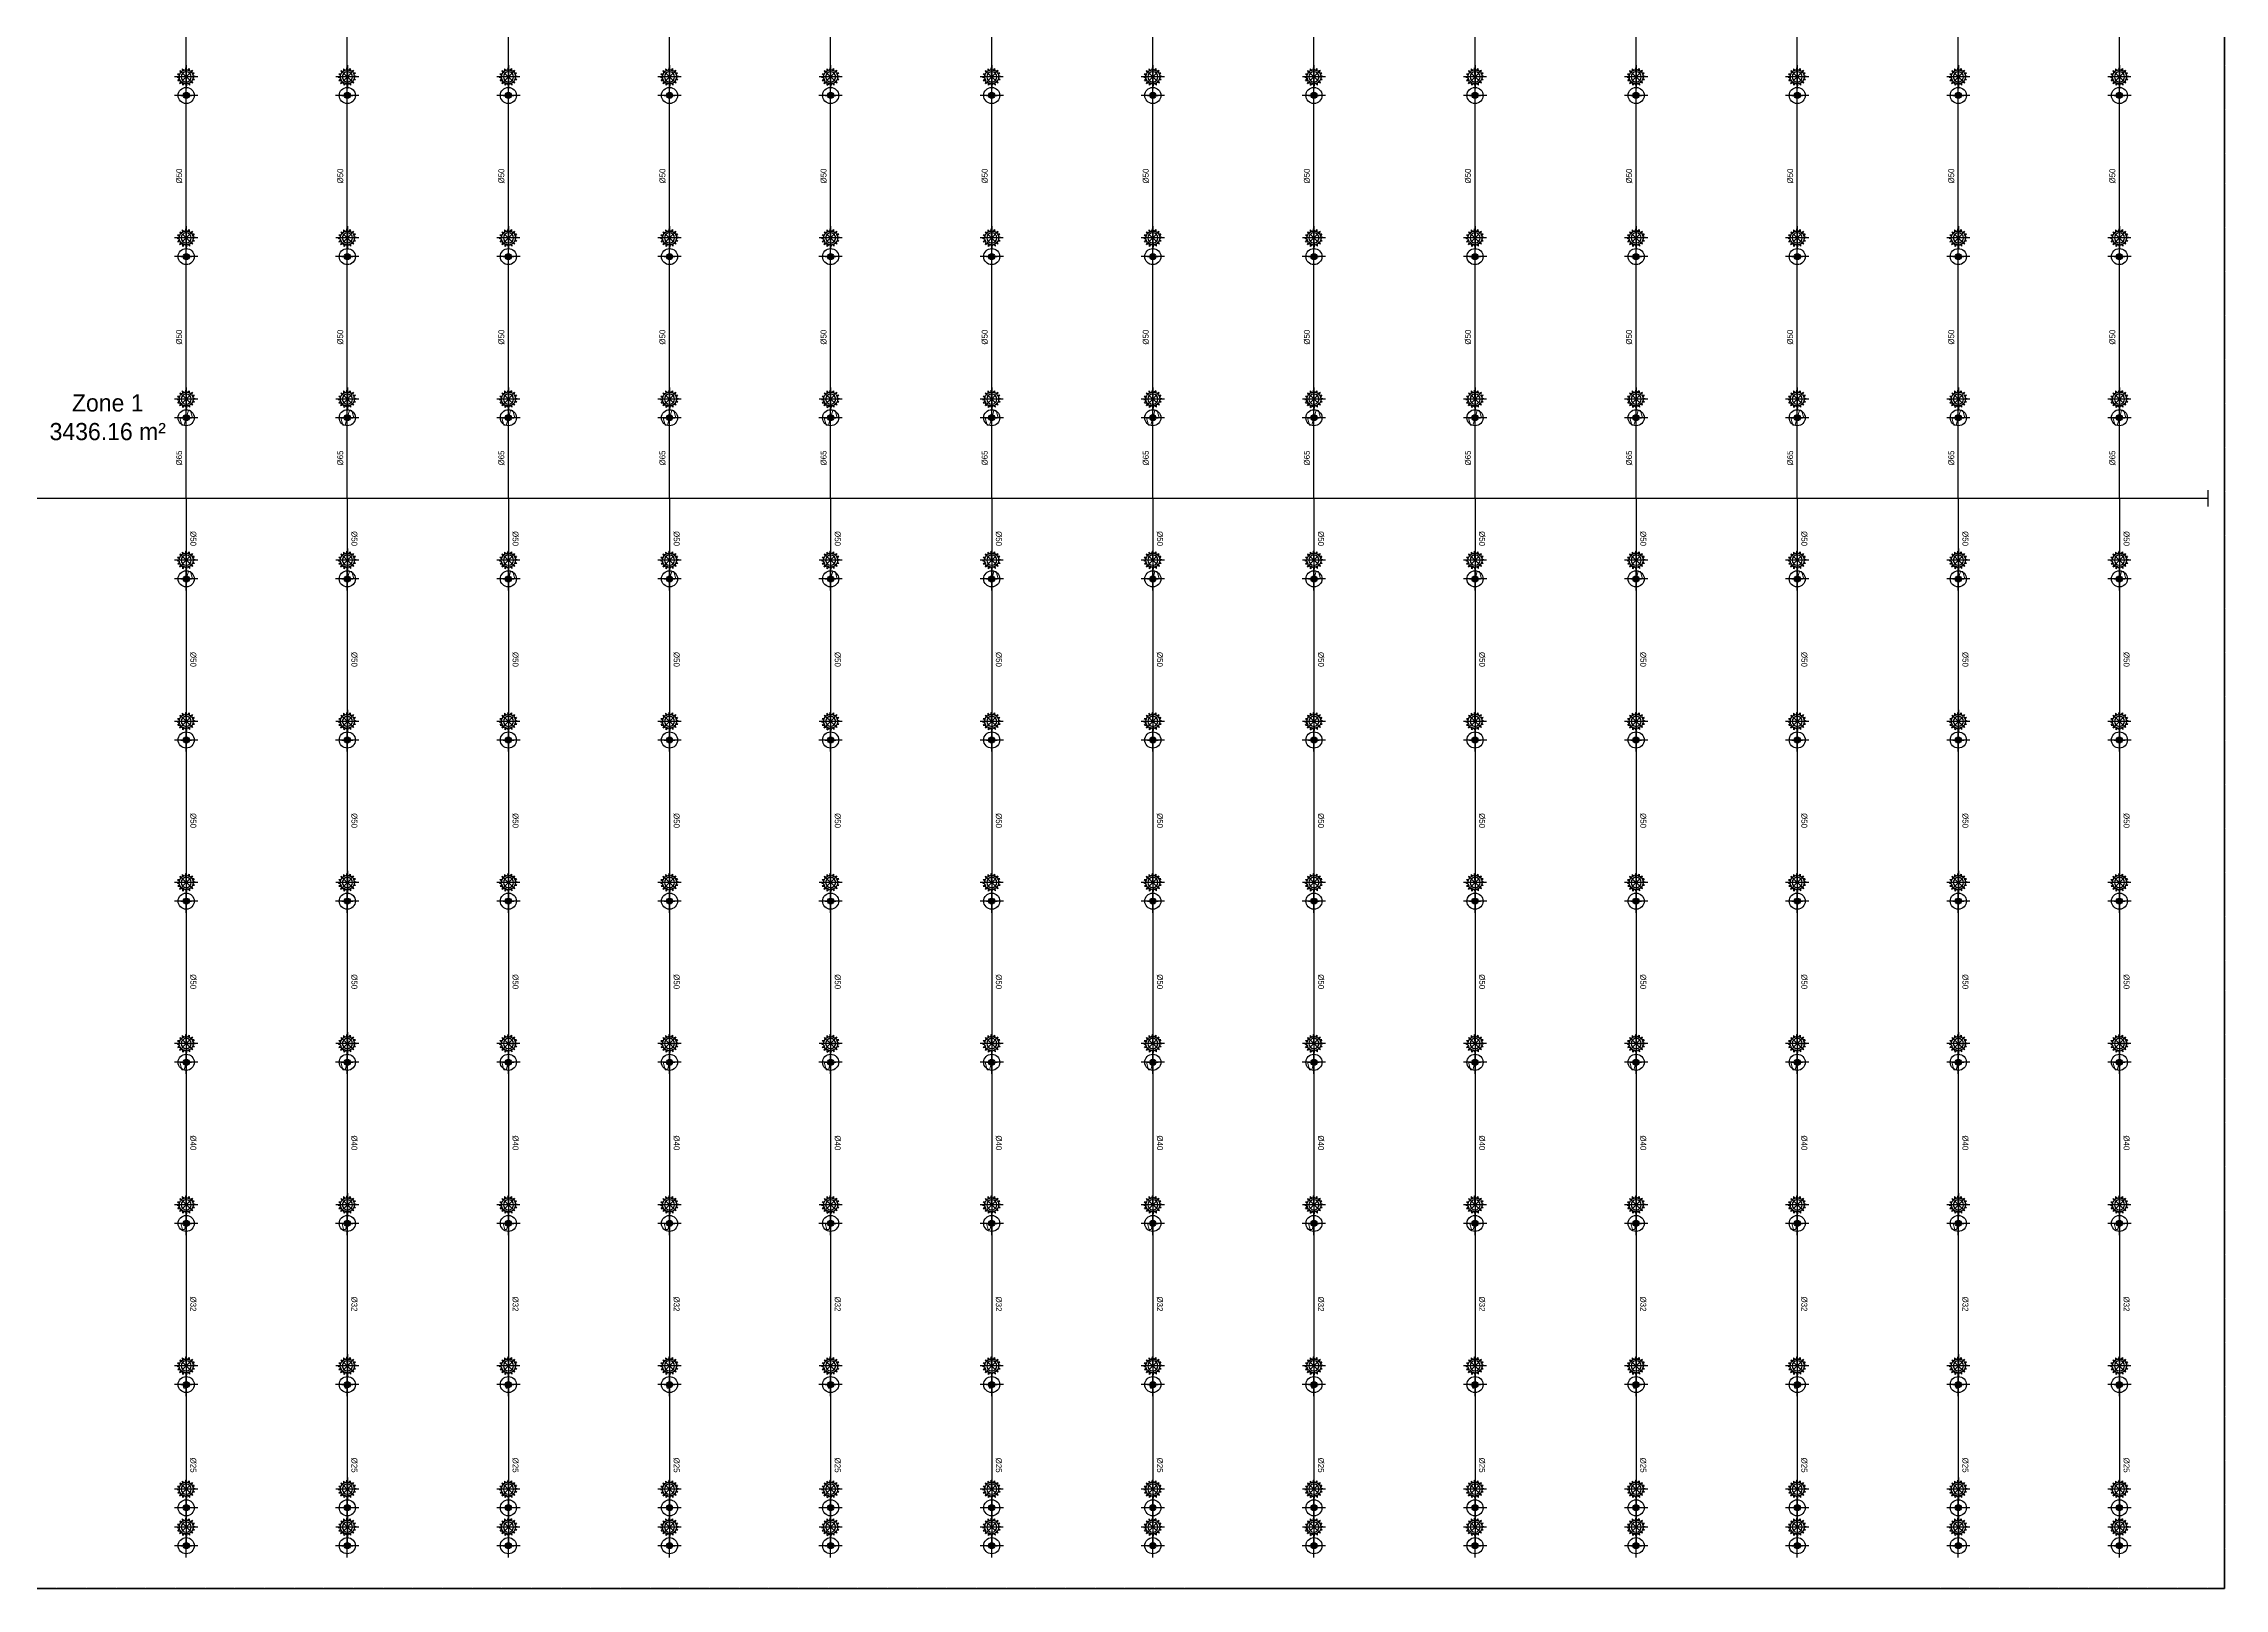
# Model space of a CAD drawing. Header units: millimetres. Extents: x 1706 to 534926, y -578380 to 27192.
# Drawn here: x 278313 to 318923, y -522271 to -493512 of the extents above; entities that cross this region are included whole.
import ezdxf

# ---------------------------------------------------------------- set-up
doc = ezdxf.new("R2010")
doc.units = ezdxf.units.MM
doc.linetypes.add('DASHDOT', pattern=[1, 0.5, -0.25, 0, -0.25])
doc.linetypes.add('DASHED', pattern=[19.05, 12.7, -6.35])
doc.layers.get('0').update_dxf_attribs({"color": 251})
for name, color, linetype in [('25∅', 1, 'DASHDOT'), ('floor boundary', 5, 'Continuous'), ('sprinkler - pipe branch', 1, 'Continuous'), ('sprinkler - pipe branch labels', 7, 'Continuous'), ('sprinkler - pipe branch markers', 8, 'Continuous'), ('sprinkler - pipe main', 1, 'Continuous'), ('sprinkler - pipe reducer', 30, 'Continuous'), ('sprinkler - sprinkler (above)', 4, 'Continuous'), ('sprinkler - zone label', 7, 'Continuous')]:
    doc.layers.add(name, color=color, linetype=linetype)
doc.layers.add('FF-PENDENT SPRINKLER', color=7, linetype='Continuous', true_color=0xcc0099)
doc.layers.add('McD-FIRE-SPRINKLER LINES', color=1, linetype='Continuous', lineweight=9)

# ---------------------------------------------------------------- blocks, each defined once
blk = doc.blocks.new('UPRIGHT SPRINKLER -68°C')
at = {"color": 5}
for p, q in [((-106, 3, 3), (-81, 13, 3)), ((-106, 3, 3), (-82, -7, 3)), ((-74, 76, 3), (-49, 65, 3)), ((-74, 76, 3), (-64, 51, 3)), ((3, 106, 3), (-9, 80, 3)), ((3, 106, 3), (13, 79, 3)), ((76, 74, 3), (49, 63, 3)), ((76, 74, 3), (65, 47, 3)), ((105, -3, 3), (79, 9, 3)), ((-76, -73, 3), (-66, -49, 3)), ((-76, -73, 3), (-53, -63, 3)), ((-4, -105, 3), (-13, -81, 3)), ((-4, -105, 3), (7, -81, 3)), ((72, -77, 3), (47, -66, 3)), ((72, -77, 3), (62, -51, 3)), ((105, -3, 3), (79, -13, 3))]:
    blk.add_line(p, q, dxfattribs=at)
at = {"color": 6}
for p, q in [((-1, -1, 3), (-106, 4, 3)), ((-96, 45, 3), (-78, 25, 3)), ((-96, 45, 3), (-69, 44, 3)), ((72, -77, 3), (-74, 76, 3)), ((-36, 100, 3), (-38, 72, 3)), ((-36, 100, 3), (-17, 79, 3)), ((-1, -1, 3), (3, 106, 3)), ((76, 74, 3), (-1, -1, 3)), ((43, 98, 3), (21, 77, 3)), ((43, 98, 3), (42, 68, 3)), ((99, 38, 3), (70, 39, 3)), ((99, 38, 3), (78, 18, 3)), ((-99, -35, 3), (-80, -18, 3)), ((-99, -35, 3), (-74, -36, 3)), ((-76, -73, 3), (-1, -1, 3)), ((-45, -95, 3), (-44, -70, 3)), ((-45, -95, 3), (-26, -78, 3)), ((-1, -1, 3), (-4, -105, 3)), ((-1, -1, 3), (105, -3, 3)), ((36, -98, 3), (19, -79, 3)), ((36, -98, 3), (38, -72, 3)), ((96, -43, 3), (69, -42, 3)), ((96, -43, 3), (77, -22, 3))]:
    blk.add_line(p, q, dxfattribs=at)
at = {"color": 5, "elevation": 3}
for points in [[(-1, -136), (-1, 135)], [(-137, -1), (135, -1)]]:
    blk.add_lwpolyline(points, dxfattribs=at)
at = {"color": 3}
blk.add_circle((-1, -1, 3), 59.2, dxfattribs=at)
at = {"color": 5}
for start, end in [(140.8422, 170.3714), (95.6315, 125.6992), (51.7639, 79.8685), (6.8313, 35.8146), (184.8407, 216.5012), (230.6178, 261.7138), (276.0216, 306.5945), (321.5184, 351.2266)]:
    blk.add_arc((-1, -1, 3), 81.1, start, end, dxfattribs=at)
blk = doc.blocks.new('PENDENT SPRINKLER (RG)')
at = {"linetype": 'Continuous', "extrusion": (0.000667552, -0.000166966, 1)}
h = blk.add_hatch(color=5, dxfattribs=at)
h.dxf.hatch_style = 1
edge = h.paths.add_edge_path()
edge.add_arc((0, 0), 56.7, 44.562, 404.562, ccw=False)
at = {"layer": '25∅', "linetype": 'Continuous', "extrusion": (0.000667552, -0.000166966, 1)}
h = blk.add_hatch(color=5, dxfattribs=at)
h.dxf.hatch_style = 1
edge = h.paths.add_edge_path()
edge.add_arc((0, 0), 56.7, 44.562, 404.562, ccw=False)
at = {"color": 222, "linetype": 'Continuous', "true_color": 0xcc0099, "extrusion": (0.000667073, -0.000166479, 1)}
for points in [[(0, -217), (0, 217)], [(-217, 0), (217, 0)]]:
    blk.add_lwpolyline(points, dxfattribs=at)
at = {"color": 222, "linetype": 'Continuous', "true_color": 0xcc0099, "extrusion": (0.000667552, -0.000166966, 1)}
blk.add_circle((0, 0), 150, dxfattribs=at)
at = {"color": 5, "linetype": 'Continuous', "extrusion": (0.000667552, -0.000166966, 1)}
blk.add_circle((0, 0), 56.7, dxfattribs=at)
at = {"layer": '25∅', "color": 5, "linetype": 'Continuous', "extrusion": (0.000667552, -0.000166966, 1)}
blk.add_circle((0, 0), 56.7, dxfattribs=at)
at = {"layer": 'FF-PENDENT SPRINKLER', "extrusion": (1.02436e-19, 0, -1), "xscale": 1.588226225829954, "yscale": 1.588226225829954, "zscale": 1.588226225829954}
blk.add_blockref('UPRIGHT SPRINKLER -68°C', (-346, 1, -4), dxfattribs=at)
blk = doc.blocks.new('reducer')
at = {"layer": 'McD-FIRE-SPRINKLER LINES'}
blk.add_lwpolyline([(16, 55), (33, 55), (48, 0), (0, 0)], close=True, dxfattribs=at)

msp = doc.modelspace()

# ---------------------------------------------------------------- linework, layer by layer
at = {"layer": 'floor boundary'}
msp.add_lwpolyline([(239673.856, -383177.8), (240169.16, -522270.843), (318922.686, -522270.843), (318922.686, -463861.665), (296138.648, -463861.665)], close=True, dxfattribs=at)
at = {"layer": 'floor boundary', "linetype": 'DASHED'}
msp.add_lwpolyline([(240013.942, -478682.031), (318922.686, -478682.031), (318922.686, -522270.843), (240169.16, -522270.843)], close=True, dxfattribs=at)
at = {"layer": 'McD-FIRE-SPRINKLER LINES'}
msp.add_lwpolyline([(239673.856, -383177.8), (240169.16, -522270.843), (318922.686, -522270.843), (318922.686, -463861.665), (296138.648, -463861.665)], close=True, dxfattribs=at)
at = {"layer": 'sprinkler - pipe branch'}
for points in [[(280968.314, -494476.437), (280968.314, -491476.437)], [(283968.314, -494476.437), (283968.314, -491476.437)], [(286968.314, -494476.437), (286968.314, -491476.437)], [(289968.314, -494476.437), (289968.314, -491476.437)], [(292968.314, -494476.437), (292968.314, -491476.437)], [(295968.314, -494476.437), (295968.314, -491476.437)], [(298968.314, -494476.437), (298968.314, -491476.437)], [(301968.314, -494476.437), (301968.314, -491476.437)], [(304968.314, -494476.437), (304968.314, -491476.437)], [(307968.314, -494476.437), (307968.314, -491476.437)], [(310968.314, -494476.437), (310968.314, -491476.437)], [(313968.314, -494476.437), (313968.314, -491476.437)], [(316968.314, -494476.437), (316968.314, -491476.437)], [(280968.314, -497476.437), (280968.314, -494476.437)], [(283968.314, -497476.437), (283968.314, -494476.437)], [(286968.314, -497476.437), (286968.314, -494476.437)], [(289968.314, -497476.437), (289968.314, -494476.437)], [(292968.314, -497476.437), (292968.314, -494476.437)], [(295968.314, -497476.437), (295968.314, -494476.437)], [(298968.314, -497476.437), (298968.314, -494476.437)], [(301968.314, -497476.437), (301968.314, -494476.437)], [(304968.314, -497476.437), (304968.314, -494476.437)], [(307968.314, -497476.437), (307968.314, -494476.437)], [(310968.314, -497476.437), (310968.314, -494476.437)], [(313968.314, -497476.437), (313968.314, -494476.437)], [(316968.314, -497476.437), (316968.314, -494476.437)], [(280968.314, -500476.437), (280968.314, -497476.437)], [(283968.314, -500476.437), (283968.314, -497476.437)], [(286968.314, -500476.437), (286968.314, -497476.437)], [(289968.314, -500476.437), (289968.314, -497476.437)], [(292968.314, -500476.437), (292968.314, -497476.437)], [(295968.314, -500476.437), (295968.314, -497476.437)], [(298968.314, -500476.437), (298968.314, -497476.437)], [(301968.314, -500476.437), (301968.314, -497476.437)], [(304968.314, -500476.437), (304968.314, -497476.437)], [(307968.314, -500476.437), (307968.314, -497476.437)], [(310968.314, -500476.437), (310968.314, -497476.437)], [(313968.314, -500476.437), (313968.314, -497476.437)], [(316968.314, -500476.437), (316968.314, -497476.437)], [(280968.314, -501976.437), (280968.314, -500476.437)], [(283968.314, -501976.437), (283968.314, -500476.437)], [(286968.314, -501976.437), (286968.314, -500476.437)], [(289968.314, -501976.437), (289968.314, -500476.437)], [(292968.314, -501976.437), (292968.314, -500476.437)], [(295968.314, -501976.437), (295968.314, -500476.437)], [(298968.314, -501976.437), (298968.314, -500476.437)], [(301968.314, -501976.437), (301968.314, -500476.437)], [(304968.314, -501976.437), (304968.314, -500476.437)], [(307968.314, -501976.437), (307968.314, -500476.437)], [(310968.314, -501976.437), (310968.314, -500476.437)], [(313968.314, -501976.437), (313968.314, -500476.437)], [(316968.314, -501976.437), (316968.314, -500476.437)], [(280968.314, -501976.437), (280968.314, -503476.437)], [(283968.314, -501976.437), (283968.314, -503476.437)], [(286968.314, -501976.437), (286968.314, -503476.437)], [(289968.314, -501976.437), (289968.314, -503476.437)], [(292968.314, -501976.437), (292968.314, -503476.437)], [(295968.314, -501976.437), (295968.314, -503476.437)], [(298968.314, -501976.437), (298968.314, -503476.437)], [(301968.314, -501976.437), (301968.314, -503476.437)], [(304968.314, -501976.437), (304968.314, -503476.437)], [(307968.314, -501976.437), (307968.314, -503476.437)], [(310968.314, -501976.437), (310968.314, -503476.437)], [(313968.314, -501976.437), (313968.314, -503476.437)], [(316968.314, -501976.437), (316968.314, -503476.437)], [(280968.314, -503476.437), (280968.314, -506476.437)], [(283968.314, -503476.437), (283968.314, -506476.437)], [(286968.314, -503476.437), (286968.314, -506476.437)], [(289968.314, -503476.437), (289968.314, -506476.437)], [(292968.314, -503476.437), (292968.314, -506476.437)], [(295968.314, -503476.437), (295968.314, -506476.437)], [(298968.314, -503476.437), (298968.314, -506476.437)], [(301968.314, -503476.437), (301968.314, -506476.437)], [(304968.314, -503476.437), (304968.314, -506476.437)], [(307968.314, -503476.437), (307968.314, -506476.437)], [(310968.314, -503476.437), (310968.314, -506476.437)], [(313968.314, -503476.437), (313968.314, -506476.437)], [(316968.314, -503476.437), (316968.314, -506476.437)], [(280968.314, -506476.437), (280968.314, -509476.437)], [(283968.314, -506476.437), (283968.314, -509476.437)], [(286968.314, -506476.437), (286968.314, -509476.437)], [(289968.314, -506476.437), (289968.314, -509476.437)], [(292968.314, -506476.437), (292968.314, -509476.437)], [(295968.314, -506476.437), (295968.314, -509476.437)], [(298968.314, -506476.437), (298968.314, -509476.437)], [(301968.314, -506476.437), (301968.314, -509476.437)], [(304968.314, -506476.437), (304968.314, -509476.437)], [(307968.314, -506476.437), (307968.314, -509476.437)], [(310968.314, -506476.437), (310968.314, -509476.437)], [(313968.314, -506476.437), (313968.314, -509476.437)], [(316968.314, -506476.437), (316968.314, -509476.437)], [(280968.314, -509476.437), (280968.314, -512476.437)], [(283968.314, -509476.437), (283968.314, -512476.437)], [(286968.314, -509476.437), (286968.314, -512476.437)], [(289968.314, -509476.437), (289968.314, -512476.437)], [(292968.314, -509476.437), (292968.314, -512476.437)], [(295968.314, -509476.437), (295968.314, -512476.437)], [(298968.314, -509476.437), (298968.314, -512476.437)], [(301968.314, -509476.437), (301968.314, -512476.437)], [(304968.314, -509476.437), (304968.314, -512476.437)], [(307968.314, -509476.437), (307968.314, -512476.437)], [(310968.314, -509476.437), (310968.314, -512476.437)], [(313968.314, -509476.437), (313968.314, -512476.437)], [(316968.314, -509476.437), (316968.314, -512476.437)], [(280968.314, -512476.437), (280968.314, -515476.437)], [(283968.314, -512476.437), (283968.314, -515476.437)], [(286968.314, -512476.437), (286968.314, -515476.437)], [(289968.314, -512476.437), (289968.314, -515476.437)], [(292968.314, -512476.437), (292968.314, -515476.437)], [(295968.314, -512476.437), (295968.314, -515476.437)], [(298968.314, -512476.437), (298968.314, -515476.437)], [(301968.314, -512476.437), (301968.314, -515476.437)], [(304968.314, -512476.437), (304968.314, -515476.437)], [(307968.314, -512476.437), (307968.314, -515476.437)], [(310968.314, -512476.437), (310968.314, -515476.437)], [(313968.314, -512476.437), (313968.314, -515476.437)], [(316968.314, -512476.437), (316968.314, -515476.437)], [(280968.314, -515476.437), (280968.314, -518476.437)], [(283968.314, -515476.437), (283968.314, -518476.437)], [(286968.314, -515476.437), (286968.314, -518476.437)], [(289968.314, -515476.437), (289968.314, -518476.437)], [(292968.314, -515476.437), (292968.314, -518476.437)], [(295968.314, -515476.437), (295968.314, -518476.437)], [(298968.314, -515476.437), (298968.314, -518476.437)], [(301968.314, -515476.437), (301968.314, -518476.437)], [(304968.314, -515476.437), (304968.314, -518476.437)], [(307968.314, -515476.437), (307968.314, -518476.437)], [(310968.314, -515476.437), (310968.314, -518476.437)], [(313968.314, -515476.437), (313968.314, -518476.437)], [(316968.314, -515476.437), (316968.314, -518476.437)], [(280968.314, -518476.437), (280968.314, -521476.437)], [(283968.314, -518476.437), (283968.314, -521476.437)], [(286968.314, -518476.437), (286968.314, -521476.437)], [(289968.314, -518476.437), (289968.314, -521476.437)], [(292968.314, -518476.437), (292968.314, -521476.437)], [(295968.314, -518476.437), (295968.314, -521476.437)], [(298968.314, -518476.437), (298968.314, -521476.437)], [(301968.314, -518476.437), (301968.314, -521476.437)], [(304968.314, -518476.437), (304968.314, -521476.437)], [(307968.314, -518476.437), (307968.314, -521476.437)], [(310968.314, -518476.437), (310968.314, -521476.437)], [(313968.314, -518476.437), (313968.314, -521476.437)], [(316968.314, -518476.437), (316968.314, -521476.437)]]:
    msp.add_lwpolyline(points, dxfattribs=at)
at = {"layer": 'sprinkler - pipe branch markers'}
for p, q in [((280868.314, -494476.437), (281068.314, -494476.437)), ((283868.314, -494476.437), (284068.314, -494476.437)), ((286868.314, -494476.437), (287068.314, -494476.437)), ((289868.314, -494476.437), (290068.314, -494476.437)), ((292868.314, -494476.437), (293068.314, -494476.437)), ((295868.314, -494476.437), (296068.314, -494476.437)), ((298868.314, -494476.437), (299068.314, -494476.437)), ((301868.314, -494476.437), (302068.314, -494476.437)), ((304868.314, -494476.437), (305068.314, -494476.437)), ((307868.314, -494476.437), (308068.314, -494476.437)), ((310868.314, -494476.437), (311068.314, -494476.437)), ((313868.314, -494476.437), (314068.314, -494476.437)), ((316868.314, -494476.437), (317068.314, -494476.437)), ((280868.314, -497476.437), (281068.314, -497476.437)), ((283868.314, -497476.437), (284068.314, -497476.437)), ((286868.314, -497476.437), (287068.314, -497476.437)), ((289868.314, -497476.437), (290068.314, -497476.437)), ((292868.314, -497476.437), (293068.314, -497476.437)), ((295868.314, -497476.437), (296068.314, -497476.437)), ((298868.314, -497476.437), (299068.314, -497476.437)), ((301868.314, -497476.437), (302068.314, -497476.437)), ((304868.314, -497476.437), (305068.314, -497476.437)), ((307868.314, -497476.437), (308068.314, -497476.437)), ((310868.314, -497476.437), (311068.314, -497476.437)), ((313868.314, -497476.437), (314068.314, -497476.437)), ((316868.314, -497476.437), (317068.314, -497476.437)), ((280868.314, -500476.437), (281068.314, -500476.437)), ((283868.314, -500476.437), (284068.314, -500476.437)), ((286868.314, -500476.437), (287068.314, -500476.437)), ((289868.314, -500476.437), (290068.314, -500476.437)), ((292868.314, -500476.437), (293068.314, -500476.437)), ((295868.314, -500476.437), (296068.314, -500476.437)), ((298868.314, -500476.437), (299068.314, -500476.437)), ((301868.314, -500476.437), (302068.314, -500476.437)), ((304868.314, -500476.437), (305068.314, -500476.437)), ((307868.314, -500476.437), (308068.314, -500476.437)), ((310868.314, -500476.437), (311068.314, -500476.437)), ((313868.314, -500476.437), (314068.314, -500476.437)), ((316868.314, -500476.437), (317068.314, -500476.437)), ((280868.314, -503476.437), (281068.314, -503476.437)), ((283868.314, -503476.437), (284068.314, -503476.437)), ((286868.314, -503476.437), (287068.314, -503476.437)), ((289868.314, -503476.437), (290068.314, -503476.437)), ((292868.314, -503476.437), (293068.314, -503476.437)), ((295868.314, -503476.437), (296068.314, -503476.437)), ((298868.314, -503476.437), (299068.314, -503476.437)), ((301868.314, -503476.437), (302068.314, -503476.437)), ((304868.314, -503476.437), (305068.314, -503476.437)), ((307868.314, -503476.437), (308068.314, -503476.437)), ((310868.314, -503476.437), (311068.314, -503476.437)), ((313868.314, -503476.437), (314068.314, -503476.437)), ((316868.314, -503476.437), (317068.314, -503476.437)), ((280868.314, -506476.437), (281068.314, -506476.437)), ((283868.314, -506476.437), (284068.314, -506476.437)), ((286868.314, -506476.437), (287068.314, -506476.437)), ((289868.314, -506476.437), (290068.314, -506476.437)), ((292868.314, -506476.437), (293068.314, -506476.437)), ((295868.314, -506476.437), (296068.314, -506476.437)), ((298868.314, -506476.437), (299068.314, -506476.437)), ((301868.314, -506476.437), (302068.314, -506476.437)), ((304868.314, -506476.437), (305068.314, -506476.437)), ((307868.314, -506476.437), (308068.314, -506476.437)), ((310868.314, -506476.437), (311068.314, -506476.437)), ((313868.314, -506476.437), (314068.314, -506476.437)), ((316868.314, -506476.437), (317068.314, -506476.437)), ((280868.314, -509476.437), (281068.314, -509476.437)), ((283868.314, -509476.437), (284068.314, -509476.437)), ((286868.314, -509476.437), (287068.314, -509476.437)), ((289868.314, -509476.437), (290068.314, -509476.437)), ((292868.314, -509476.437), (293068.314, -509476.437)), ((295868.314, -509476.437), (296068.314, -509476.437)), ((298868.314, -509476.437), (299068.314, -509476.437)), ((301868.314, -509476.437), (302068.314, -509476.437)), ((304868.314, -509476.437), (305068.314, -509476.437)), ((307868.314, -509476.437), (308068.314, -509476.437)), ((310868.314, -509476.437), (311068.314, -509476.437)), ((313868.314, -509476.437), (314068.314, -509476.437)), ((316868.314, -509476.437), (317068.314, -509476.437)), ((280868.314, -512476.437), (281068.314, -512476.437)), ((283868.314, -512476.437), (284068.314, -512476.437)), ((286868.314, -512476.437), (287068.314, -512476.437)), ((289868.314, -512476.437), (290068.314, -512476.437)), ((292868.314, -512476.437), (293068.314, -512476.437)), ((295868.314, -512476.437), (296068.314, -512476.437)), ((298868.314, -512476.437), (299068.314, -512476.437)), ((301868.314, -512476.437), (302068.314, -512476.437)), ((304868.314, -512476.437), (305068.314, -512476.437)), ((307868.314, -512476.437), (308068.314, -512476.437)), ((310868.314, -512476.437), (311068.314, -512476.437)), ((313868.314, -512476.437), (314068.314, -512476.437)), ((316868.314, -512476.437), (317068.314, -512476.437)), ((280868.314, -515476.437), (281068.314, -515476.437)), ((283868.314, -515476.437), (284068.314, -515476.437)), ((286868.314, -515476.437), (287068.314, -515476.437)), ((289868.314, -515476.437), (290068.314, -515476.437)), ((292868.314, -515476.437), (293068.314, -515476.437)), ((295868.314, -515476.437), (296068.314, -515476.437)), ((298868.314, -515476.437), (299068.314, -515476.437)), ((301868.314, -515476.437), (302068.314, -515476.437)), ((304868.314, -515476.437), (305068.314, -515476.437)), ((307868.314, -515476.437), (308068.314, -515476.437)), ((310868.314, -515476.437), (311068.314, -515476.437)), ((313868.314, -515476.437), (314068.314, -515476.437)), ((316868.314, -515476.437), (317068.314, -515476.437)), ((280868.314, -518476.437), (281068.314, -518476.437)), ((283868.314, -518476.437), (284068.314, -518476.437)), ((286868.314, -518476.437), (287068.314, -518476.437)), ((289868.314, -518476.437), (290068.314, -518476.437)), ((292868.314, -518476.437), (293068.314, -518476.437)), ((295868.314, -518476.437), (296068.314, -518476.437)), ((298868.314, -518476.437), (299068.314, -518476.437)), ((301868.314, -518476.437), (302068.314, -518476.437)), ((304868.314, -518476.437), (305068.314, -518476.437)), ((307868.314, -518476.437), (308068.314, -518476.437)), ((310868.314, -518476.437), (311068.314, -518476.437)), ((313868.314, -518476.437), (314068.314, -518476.437)), ((316868.314, -518476.437), (317068.314, -518476.437)), ((280868.314, -521476.437), (281068.314, -521476.437)), ((283868.314, -521476.437), (284068.314, -521476.437)), ((286868.314, -521476.437), (287068.314, -521476.437)), ((289868.314, -521476.437), (290068.314, -521476.437)), ((292868.314, -521476.437), (293068.314, -521476.437)), ((295868.314, -521476.437), (296068.314, -521476.437)), ((298868.314, -521476.437), (299068.314, -521476.437)), ((301868.314, -521476.437), (302068.314, -521476.437)), ((304868.314, -521476.437), (305068.314, -521476.437)), ((307868.314, -521476.437), (308068.314, -521476.437)), ((310868.314, -521476.437), (311068.314, -521476.437)), ((313868.314, -521476.437), (314068.314, -521476.437)), ((316868.314, -521476.437), (317068.314, -521476.437))]:
    msp.add_line(p, q, dxfattribs=at)
at = {"layer": 'sprinkler - pipe main'}
for points in [[(318622.686, -502126.437), (318622.686, -501826.437)], [(240396.892, -501976.437), (318622.686, -501976.437)]]:
    msp.add_lwpolyline(points, dxfattribs=at)

# ---------------------------------------------------------------- block references
at = {"layer": 'sprinkler - pipe reducer', "color": 30, "rotation": 180}
for p, xscale, yscale, zscale in [((280968.314, -500476.437), 2.5, 2.5, 2.5), ((283968.314, -500476.437), 2.5, 2.5, 2.5), ((286968.314, -500476.437), 2.5, 2.5, 2.5), ((289968.314, -500476.437), 2.5, 2.5, 2.5), ((292968.314, -500476.437), 2.5, 2.5, 2.5), ((295968.314, -500476.437), 2.5, 2.5, 2.5), ((298968.314, -500476.437), 2.5, 2.5, 2.5), ((301968.314, -500476.437), 2.5, 2.5, 2.5), ((304968.314, -500476.437), 2.5, 2.5, 2.5), ((307968.314, -500476.437), 2.5, 2.5, 2.5), ((310968.314, -500476.437), 2.5, 2.5, 2.5), ((313968.314, -500476.437), 2.5, 2.5, 2.5), ((316968.314, -500476.437), 2.5, 2.5, 2.5), ((280968.314, -512476.437), 2.5, 2.5, 2.5), ((283968.314, -512476.437), 2.5, 2.5, 2.5), ((286968.314, -512476.437), 2.5, 2.5, 2.5), ((289968.314, -512476.437), 2.5, 2.5, 2.5), ((292968.314, -512476.437), 2.5, 2.5, 2.5), ((295968.314, -512476.437), 2.5, 2.5, 2.5), ((298968.314, -512476.437), 2.5, 2.5, 2.5), ((301968.314, -512476.437), 2.5, 2.5, 2.5), ((304968.314, -512476.437), 2.5, 2.5, 2.5), ((307968.314, -512476.437), 2.5, 2.5, 2.5), ((310968.314, -512476.437), 2.5, 2.5, 2.5), ((313968.314, -512476.437), 2.5, 2.5, 2.5), ((316968.314, -512476.437), 2.5, 2.5, 2.5), ((280968.314, -515476.437), 2.061508256296826, 2.061508256296826, 2.061508256296826), ((283968.314, -515476.437), 2.061508256296826, 2.061508256296826, 2.061508256296826), ((286968.314, -515476.437), 2.061508256296826, 2.061508256296826, 2.061508256296826), ((289968.314, -515476.437), 2.061508256296826, 2.061508256296826, 2.061508256296826), ((292968.314, -515476.437), 2.061508256296826, 2.061508256296826, 2.061508256296826), ((295968.314, -515476.437), 2.061508256296826, 2.061508256296826, 2.061508256296826), ((298968.314, -515476.437), 2.061508256296826, 2.061508256296826, 2.061508256296826), ((301968.314, -515476.437), 2.061508256296826, 2.061508256296826, 2.061508256296826), ((304968.314, -515476.437), 2.061508256296826, 2.061508256296826, 2.061508256296826), ((307968.314, -515476.437), 2.061508256296826, 2.061508256296826, 2.061508256296826), ((310968.314, -515476.437), 2.061508256296826, 2.061508256296826, 2.061508256296826), ((313968.314, -515476.437), 2.061508256296826, 2.061508256296826, 2.061508256296826), ((316968.314, -515476.437), 2.061508256296826, 2.061508256296826, 2.061508256296826), ((280968.314, -518476.437), 1.271941932564014, 1.271941932564014, 1.271941932564014), ((283968.314, -518476.437), 1.271941932564014, 1.271941932564014, 1.271941932564014), ((286968.314, -518476.437), 1.271941932564014, 1.271941932564014, 1.271941932564014), ((289968.314, -518476.437), 1.271941932564014, 1.271941932564014, 1.271941932564014), ((292968.314, -518476.437), 1.271941932564014, 1.271941932564014, 1.271941932564014), ((295968.314, -518476.437), 1.271941932564014, 1.271941932564014, 1.271941932564014), ((298968.314, -518476.437), 1.271941932564014, 1.271941932564014, 1.271941932564014), ((301968.314, -518476.437), 1.271941932564014, 1.271941932564014, 1.271941932564014), ((304968.314, -518476.437), 1.271941932564014, 1.271941932564014, 1.271941932564014), ((307968.314, -518476.437), 1.271941932564014, 1.271941932564014, 1.271941932564014), ((310968.314, -518476.437), 1.271941932564014, 1.271941932564014, 1.271941932564014), ((313968.314, -518476.437), 1.271941932564014, 1.271941932564014, 1.271941932564014), ((316968.314, -518476.437), 1.271941932564014, 1.271941932564014, 1.271941932564014)]:
    msp.add_blockref('reducer', p, dxfattribs=dict(at, xscale=xscale, yscale=yscale, zscale=zscale))
at = {"layer": 'sprinkler - pipe reducer', "color": 30, "xscale": 2.5, "yscale": 2.5, "zscale": 2.5}
for p in [(280968.314, -500476.437), (283968.314, -500476.437), (286968.314, -500476.437), (289968.314, -500476.437), (292968.314, -500476.437), (295968.314, -500476.437), (298968.314, -500476.437), (301968.314, -500476.437), (304968.314, -500476.437), (307968.314, -500476.437), (310968.314, -500476.437), (313968.314, -500476.437), (316968.314, -500476.437), (280968.314, -503476.437), (283968.314, -503476.437), (286968.314, -503476.437), (289968.314, -503476.437), (292968.314, -503476.437), (295968.314, -503476.437), (298968.314, -503476.437), (301968.314, -503476.437), (304968.314, -503476.437), (307968.314, -503476.437), (310968.314, -503476.437), (313968.314, -503476.437), (316968.314, -503476.437)]:
    msp.add_blockref('reducer', p, dxfattribs=at)
at = {"layer": 'sprinkler - sprinkler (above)', "rotation": 90}
for p in [(280968.314, -494476.437), (283968.314, -494476.437), (286968.314, -494476.437), (289968.314, -494476.437), (292968.314, -494476.437), (295968.314, -494476.437), (298968.314, -494476.437), (301968.314, -494476.437), (304968.314, -494476.437), (307968.314, -494476.437), (310968.314, -494476.437), (313968.314, -494476.437), (316968.314, -494476.437), (280968.314, -497476.437), (283968.314, -497476.437), (286968.314, -497476.437), (289968.314, -497476.437), (292968.314, -497476.437), (295968.314, -497476.437), (298968.314, -497476.437), (301968.314, -497476.437), (304968.314, -497476.437), (307968.314, -497476.437), (310968.314, -497476.437), (313968.314, -497476.437), (316968.314, -497476.437), (280968.314, -500476.437), (283968.314, -500476.437), (286968.314, -500476.437), (289968.314, -500476.437), (292968.314, -500476.437), (295968.314, -500476.437), (298968.314, -500476.437), (301968.314, -500476.437), (304968.314, -500476.437), (307968.314, -500476.437), (310968.314, -500476.437), (313968.314, -500476.437), (316968.314, -500476.437), (280968.314, -503476.437), (283968.314, -503476.437), (286968.314, -503476.437), (289968.314, -503476.437), (292968.314, -503476.437), (295968.314, -503476.437), (298968.314, -503476.437), (301968.314, -503476.437), (304968.314, -503476.437), (307968.314, -503476.437), (310968.314, -503476.437), (313968.314, -503476.437), (316968.314, -503476.437), (280968.314, -506476.437), (283968.314, -506476.437), (286968.314, -506476.437), (289968.314, -506476.437), (292968.314, -506476.437), (295968.314, -506476.437), (298968.314, -506476.437), (301968.314, -506476.437), (304968.314, -506476.437), (307968.314, -506476.437), (310968.314, -506476.437), (313968.314, -506476.437), (316968.314, -506476.437), (280968.314, -509476.437), (283968.314, -509476.437), (286968.314, -509476.437), (289968.314, -509476.437), (292968.314, -509476.437), (295968.314, -509476.437), (298968.314, -509476.437), (301968.314, -509476.437), (304968.314, -509476.437), (307968.314, -509476.437), (310968.314, -509476.437), (313968.314, -509476.437), (316968.314, -509476.437), (280968.314, -512476.437), (283968.314, -512476.437), (286968.314, -512476.437), (289968.314, -512476.437), (292968.314, -512476.437), (295968.314, -512476.437), (298968.314, -512476.437), (301968.314, -512476.437), (304968.314, -512476.437), (307968.314, -512476.437), (310968.314, -512476.437), (313968.314, -512476.437), (316968.314, -512476.437), (280968.314, -515476.437), (283968.314, -515476.437), (286968.314, -515476.437), (289968.314, -515476.437), (292968.314, -515476.437), (295968.314, -515476.437), (298968.314, -515476.437), (301968.314, -515476.437), (304968.314, -515476.437), (307968.314, -515476.437), (310968.314, -515476.437), (313968.314, -515476.437), (316968.314, -515476.437), (280968.314, -518476.437), (283968.314, -518476.437), (286968.314, -518476.437), (289968.314, -518476.437), (292968.314, -518476.437), (295968.314, -518476.437), (298968.314, -518476.437), (301968.314, -518476.437), (304968.314, -518476.437), (307968.314, -518476.437), (310968.314, -518476.437), (313968.314, -518476.437), (316968.314, -518476.437), (280968.314, -520770.843), (283968.314, -520770.843), (286968.314, -520770.843), (289968.314, -520770.843), (292968.314, -520770.843), (295968.314, -520770.843), (298968.314, -520770.843), (301968.314, -520770.843), (304968.314, -520770.843), (307968.314, -520770.843), (310968.314, -520770.843), (313968.314, -520770.843), (316968.314, -520770.843), (280968.314, -521476.437), (283968.314, -521476.437), (286968.314, -521476.437), (289968.314, -521476.437), (292968.314, -521476.437), (295968.314, -521476.437), (298968.314, -521476.437), (301968.314, -521476.437), (304968.314, -521476.437), (307968.314, -521476.437), (310968.314, -521476.437), (313968.314, -521476.437), (316968.314, -521476.437)]:
    msp.add_blockref('PENDENT SPRINKLER (RG)', p, dxfattribs=at)

# ---------------------------------------------------------------- texts
at = {"layer": 'sprinkler - pipe branch labels', "char_height": 110, "attachment_point": 5}
for s, insert, rotation in [('Ø50', (280838.314, -495976.437), 90), ('Ø50', (283838.314, -495976.437), 90), ('Ø50', (286838.314, -495976.437), 90), ('Ø50', (289838.314, -495976.437), 90), ('Ø50', (292838.314, -495976.437), 90), ('Ø50', (295838.314, -495976.437), 90), ('Ø50', (298838.314, -495976.437), 90), ('Ø50', (301838.314, -495976.437), 90), ('Ø50', (304838.314, -495976.437), 90), ('Ø50', (307838.314, -495976.437), 90), ('Ø50', (310838.314, -495976.437), 90), ('Ø50', (313838.314, -495976.437), 90), ('Ø50', (316838.314, -495976.437), 90), ('Ø50', (280838.314, -498976.437), 90), ('Ø50', (283838.314, -498976.437), 90), ('Ø50', (286838.314, -498976.437), 90), ('Ø50', (289838.314, -498976.437), 90), ('Ø50', (292838.314, -498976.437), 90), ('Ø50', (295838.314, -498976.437), 90), ('Ø50', (298838.314, -498976.437), 90), ('Ø50', (301838.314, -498976.437), 90), ('Ø50', (304838.314, -498976.437), 90), ('Ø50', (307838.314, -498976.437), 90), ('Ø50', (310838.314, -498976.437), 90), ('Ø50', (313838.314, -498976.437), 90), ('Ø50', (316838.314, -498976.437), 90), ('Ø65', (280838.314, -501226.437), 90), ('Ø65', (283838.314, -501226.437), 90), ('Ø65', (286838.314, -501226.437), 90), ('Ø65', (289838.314, -501226.437), 90), ('Ø65', (292838.314, -501226.437), 90), ('Ø65', (295838.314, -501226.437), 90), ('Ø65', (298838.314, -501226.437), 90), ('Ø65', (301838.314, -501226.437), 90), ('Ø65', (304838.314, -501226.437), 90), ('Ø65', (307838.314, -501226.437), 90), ('Ø65', (310838.314, -501226.437), 90), ('Ø65', (313838.314, -501226.437), 90), ('Ø65', (316838.314, -501226.437), 90), ('Ø50', (281098.314, -502726.437), 270), ('Ø50', (284098.314, -502726.437), 270), ('Ø50', (287098.314, -502726.437), 270), ('Ø50', (290098.314, -502726.437), 270), ('Ø50', (293098.314, -502726.437), 270), ('Ø50', (296098.314, -502726.437), 270), ('Ø50', (299098.314, -502726.437), 270), ('Ø50', (302098.314, -502726.437), 270), ('Ø50', (305098.314, -502726.437), 270), ('Ø50', (308098.314, -502726.437), 270), ('Ø50', (311098.314, -502726.437), 270), ('Ø50', (314098.314, -502726.437), 270), ('Ø50', (317098.314, -502726.437), 270), ('Ø50', (281098.314, -504976.437), 270), ('Ø50', (284098.314, -504976.437), 270), ('Ø50', (287098.314, -504976.437), 270), ('Ø50', (290098.314, -504976.437), 270), ('Ø50', (293098.314, -504976.437), 270), ('Ø50', (296098.314, -504976.437), 270), ('Ø50', (299098.314, -504976.437), 270), ('Ø50', (302098.314, -504976.437), 270), ('Ø50', (305098.314, -504976.437), 270), ('Ø50', (308098.314, -504976.437), 270), ('Ø50', (311098.314, -504976.437), 270), ('Ø50', (314098.314, -504976.437), 270), ('Ø50', (317098.314, -504976.437), 270), ('Ø50', (281098.314, -507976.437), 270), ('Ø50', (284098.314, -507976.437), 270), ('Ø50', (287098.314, -507976.437), 270), ('Ø50', (290098.314, -507976.437), 270), ('Ø50', (293098.314, -507976.437), 270), ('Ø50', (296098.314, -507976.437), 270), ('Ø50', (299098.314, -507976.437), 270), ('Ø50', (302098.314, -507976.437), 270), ('Ø50', (305098.314, -507976.437), 270), ('Ø50', (308098.314, -507976.437), 270), ('Ø50', (311098.314, -507976.437), 270), ('Ø50', (314098.314, -507976.437), 270), ('Ø50', (317098.314, -507976.437), 270), ('Ø50', (281098.314, -510976.437), 270), ('Ø50', (284098.314, -510976.437), 270), ('Ø50', (287098.314, -510976.437), 270), ('Ø50', (290098.314, -510976.437), 270), ('Ø50', (293098.314, -510976.437), 270), ('Ø50', (296098.314, -510976.437), 270), ('Ø50', (299098.314, -510976.437), 270), ('Ø50', (302098.314, -510976.437), 270), ('Ø50', (305098.314, -510976.437), 270), ('Ø50', (308098.314, -510976.437), 270), ('Ø50', (311098.314, -510976.437), 270), ('Ø50', (314098.314, -510976.437), 270), ('Ø50', (317098.314, -510976.437), 270), ('Ø40', (281098.314, -513976.437), 270), ('Ø40', (284098.314, -513976.437), 270), ('Ø40', (287098.314, -513976.437), 270), ('Ø40', (290098.314, -513976.437), 270), ('Ø40', (293098.314, -513976.437), 270), ('Ø40', (296098.314, -513976.437), 270), ('Ø40', (299098.314, -513976.437), 270), ('Ø40', (302098.314, -513976.437), 270), ('Ø40', (305098.314, -513976.437), 270), ('Ø40', (308098.314, -513976.437), 270), ('Ø40', (311098.314, -513976.437), 270), ('Ø40', (314098.314, -513976.437), 270), ('Ø40', (317098.314, -513976.437), 270), ('Ø32', (281098.314, -516976.437), 270), ('Ø32', (284098.314, -516976.437), 270), ('Ø32', (287098.314, -516976.437), 270), ('Ø32', (290098.314, -516976.437), 270), ('Ø32', (293098.314, -516976.437), 270), ('Ø32', (296098.314, -516976.437), 270), ('Ø32', (299098.314, -516976.437), 270), ('Ø32', (302098.314, -516976.437), 270), ('Ø32', (305098.314, -516976.437), 270), ('Ø32', (308098.314, -516976.437), 270), ('Ø32', (311098.314, -516976.437), 270), ('Ø32', (314098.314, -516976.437), 270), ('Ø32', (317098.314, -516976.437), 270), ('Ø25', (281098.314, -519976.437), 270), ('Ø25', (284098.314, -519976.437), 270), ('Ø25', (287098.314, -519976.437), 270), ('Ø25', (290098.314, -519976.437), 270), ('Ø25', (293098.314, -519976.437), 270), ('Ø25', (296098.314, -519976.437), 270), ('Ø25', (299098.314, -519976.437), 270), ('Ø25', (302098.314, -519976.437), 270), ('Ø25', (305098.314, -519976.437), 270), ('Ø25', (308098.314, -519976.437), 270), ('Ø25', (311098.314, -519976.437), 270), ('Ø25', (314098.314, -519976.437), 270), ('Ø25', (317098.314, -519976.437), 270)]:
    msp.add_mtext(s, dxfattribs=dict(at, insert=insert, rotation=rotation))
at = {"layer": 'sprinkler - zone label', "color": 7, "insert": (279507.106, -500469.285), "char_height": 320.1703, "attachment_point": 5}
msp.add_mtext('Zone 1\\P3436.16 m²', dxfattribs=at)

doc.saveas('drawing.dxf')
